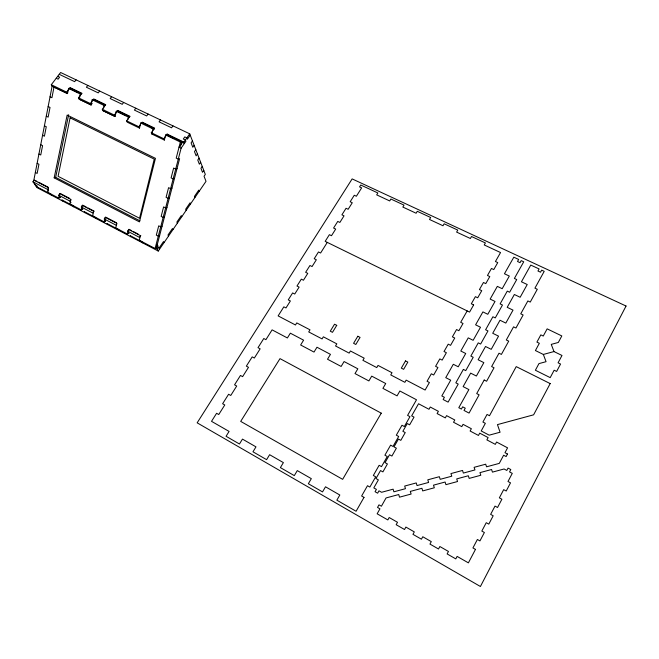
<?xml version="1.0" encoding="UTF-8"?>
<svg xmlns="http://www.w3.org/2000/svg" width="659" height="659" viewBox="0 0 659 659"><rect width="100%" height="100%" fill="white"/><g stroke="black" fill="none" stroke-linecap="round" stroke-linejoin="round"><path stroke-width="0.99" d="M68.569 88.421L80.324 94.064L81.823 93.718L70.085 88.092L68.569 88.421L67.523 93.619L54.005 87.103M54.17 177.864L67.152 115.07L155.458 158.341L139.444 221.885L54.17 177.864L55.653 177.37L139.906 220.823M55.653 177.37L68.651 114.691M50.051 96.791L51.937 97.705L54.038 86.922L52.143 86.008L33.856 180.121L48.511 187.757L47.605 192.28L58.717 198.095L59.664 193.565L70.9 199.422L69.928 203.96L81.238 209.875L82.68 209.323M80.324 94.064L79.245 99.27L91.074 104.962L92.169 103.356M36.278 186.53L37.044 187.634L158.259 251.063L206.012 181.324L204.051 176.266L205.32 174.421L189.718 133.826L60.628 72.498L51.287 84.739L52.069 86.115L67.482 93.537L66.732 92.178L70.151 87.639L81.897 93.265L78.479 97.829L79.204 99.188L91.033 104.888L92.186 99.756L93.669 99.394L105.621 105.119L104.155 105.498L92.186 99.756M81.238 209.875L82.235 205.328L93.669 211.284L92.647 215.839L104.147 221.861L105.555 221.276M103.578 108.101L104.155 105.498M116.231 111.289L128.414 117.129L129.848 116.734L117.681 110.901L116.231 111.289L115.053 116.519L103.01 110.712L104.468 110.333M104.147 221.861L105.209 217.297L116.841 223.36L115.753 227.923L127.459 234.044L128.826 233.443M127.83 119.658L128.414 117.129M91.033 104.888L90.332 103.537L93.743 98.941L105.704 104.666L102.285 109.287L102.969 110.638L115.012 116.437L114.353 115.103L117.763 110.448L129.93 116.281L126.61 120.852L127.245 122.187L139.51 128.093L140.713 123.027L142.122 122.615L154.511 128.554L153.119 128.975L140.713 123.027M127.459 234.044L128.571 229.472L140.408 235.642L139.263 240.222L155.096 248.501L156.43 247.858L179.619 158.638L178.276 159.132L176.208 158.127L180.36 142.047L181.711 141.586L180.492 146.306M181.711 141.586L167.015 134.543L165.64 134.988L164.363 140.07L151.883 134.049L153.119 128.975M155.096 248.501L181.126 148.143L185.904 141.323L185.385 140.005L183.301 139.016L184.784 136.899L186.868 137.888L187.387 139.214L190.229 135.153M467.182 310.924L460.682 322.309L463.022 323.462L458.886 330.719L456.547 329.558L452.395 336.848L454.735 338.018L450.567 345.341L448.219 344.163L444.026 351.519L446.374 352.705L442.164 360.102L439.817 358.9L435.583 366.33L437.93 367.533L433.68 374.996L431.324 373.785L427.057 381.281L429.404 382.5L425.113 390.046L406.15 380.119L404.881 382.319L390.746 374.913L392.023 372.73L378.027 365.416L376.75 367.582L362.887 360.316L364.172 358.166L350.431 350.983L349.155 353.117L335.546 345.983L336.831 343.866L323.355 336.815L322.062 338.915L308.709 331.922L309.994 329.829L296.764 322.902L295.471 324.986L278.131 315.9L283.848 306.839L285.981 307.951L290.38 300.974L288.247 299.87L292.629 292.934L294.754 294.029L299.112 287.11L296.987 286.022L301.32 279.152L303.453 280.232L307.769 273.378L305.644 272.307L309.944 265.495L312.061 266.557L316.345 259.77L314.219 258.715L318.478 251.96L320.603 253.015L327.292 242.388M157.237 244.769L157.839 245.889L156.512 247.825L158.259 251.063M159.025 248.122L163.514 241.565L164.058 242.594M203.788 170.442L202.511 172.296L200.954 168.276L202.239 166.406M200.665 162.312L199.364 164.19L197.758 160.046L199.067 158.16M195.814 149.675L194.479 151.586L196.135 155.845L197.453 153.942M140.804 235.461L139.469 237.38L127.64 231.21L128.975 229.299L131.709 230.716M194.141 145.334L192.807 147.262L191.102 142.871L192.453 140.935M182.765 141.842L179.042 147.138L181.126 148.143M180.895 141.751L184.421 143.44L183.894 142.13L189.718 133.826M116.8 223.821L115.91 225.09L104.279 219.019L105.621 217.124L116.355 222.717M164.363 140.07L163.803 138.752L167.114 134.09L183.894 142.13M172.946 125.861L171.579 127.797L159.074 121.841L160.45 119.922M151.883 134.049L151.29 132.731L154.601 128.093L142.212 122.162M139.51 128.093L138.892 126.767L140.556 124.46M148.069 114.04L146.693 115.951L134.42 110.102L135.795 108.208M82.762 209.29L81.312 207.033L82.663 205.171L86.181 207M70.974 202.634L69.986 201.119L70.875 199.883M123.637 102.433L122.253 104.311L110.193 98.578L111.577 96.7M60.274 197.543L58.742 195.253L60.093 193.408L69.599 198.367M48.642 190.978L47.605 189.438L48.502 188.219M99.633 91.024L98.249 92.886L86.403 87.252L87.787 85.406M51.517 195.212L50.776 194.117L36.237 186.513L32.95 181.793L34.301 179.973M76.057 79.83L74.665 81.667L59.236 74.319M159.635 235.543L158.3 236.161L156.315 235.139L158.728 225.815L160.714 226.836L162.056 226.226M164.495 216.836L163.16 217.421L161.158 216.399L163.605 206.91L165.623 207.923L166.958 207.354M169.445 197.791L168.103 198.343L166.084 197.329L168.58 187.658L170.615 188.672L171.958 188.136M174.487 178.391L173.144 178.918L171.101 177.905L173.638 168.061L175.698 169.066L177.04 168.564M58.717 198.095L60.183 197.576M543.346 354.451L553.988 351.56L561.987 355.473L558.074 362.821L560.554 364.04L556.633 371.437L554.153 370.21L550.207 377.632L535.388 370.243L538.955 363.611L546.056 361.684L543.346 354.451L535.413 350.547L539.342 343.281L536.912 342.095L540.825 334.871L543.255 336.049L547.151 328.857L561.806 335.933L558.321 342.458L551.262 344.377L553.988 351.56M57.737 76.296L59.631 77.194L58.124 79.171L56.229 78.264M70.892 89.014L77.202 92.038M120.152 112.631L125.358 115.127M151.652 127.731L154.305 128.999M168.547 135.836L172.955 137.945M165.64 134.988L180.36 142.047M126.61 120.852L138.892 126.767M151.29 132.731L163.803 138.752M51.287 84.739L66.732 92.178M78.479 97.829L90.332 103.537M102.285 109.287L114.353 115.103M48.156 106.544L50.026 107.458L48.14 117.129L46.278 116.206M44.417 125.795L46.27 126.717L44.417 136.224L42.571 135.293M40.743 144.708L42.571 145.639L40.751 154.98L38.922 154.049M37.126 163.308L38.939 164.239L37.151 173.424L35.339 172.485M35.158 180.426L36.888 181.324M38.609 182.222L48.091 187.156M87.935 207.915L94.089 211.119L92.746 212.997L81.312 207.033M133.53 231.663L138.077 234.036M156.529 245.206L157.839 245.889M32.95 181.793L47.605 189.438M58.742 195.253L69.986 201.119M34.565 184.116L37.192 186.25L35.405 185.311M155.804 248.254L157.106 248.937L158.432 247.01L159.577 249.143M62.564 200.987L61.839 199.899L73.001 205.74L73.701 206.819M84.929 212.692L84.245 211.621L95.596 217.561L96.255 218.623M104.279 219.019L105.638 221.243M107.681 224.595L107.038 223.541L118.579 229.579L119.197 230.625M127.64 231.21L128.909 233.401M130.82 236.705L130.218 235.667L141.957 241.804L142.533 242.841M168.515 236.079L167.987 235.032L172.444 228.541L172.955 229.596M117.763 110.448L118.414 111.799M177.378 223.137L176.876 222.067L181.291 215.625L181.785 216.704M186.167 210.303L185.681 209.216L190.056 202.824L190.533 203.928M167.114 134.09L167.666 135.408M194.883 197.576L194.413 196.464L198.754 190.138L199.207 191.258M70.093 117.846L58.091 176.315L139.568 218.261L154.247 159.124L70.093 117.846M626.05 306.023L480.411 586.502L197.156 422.831L352.145 178.902L626.05 306.023M475.485 549.384L468.392 562.86L457.124 556.402L455.797 558.898L447.131 553.931L448.458 551.451L439.85 546.517L438.515 548.996L429.948 544.079L431.283 541.616L422.773 536.747L421.43 539.194L412.962 534.342L414.305 531.895L405.886 527.076L404.544 529.515L396.166 524.712L397.509 522.29L389.189 517.521L387.838 519.935L377.146 513.798L379.946 508.814L377.533 507.438L378.991 504.852L381.404 506.227L386.059 497.949L398.736 494.53L399.511 497.174L411.109 494.052L410.318 491.408L421.908 488.286L422.707 490.922L434.314 487.792L433.498 485.156L445.105 482.026L445.929 484.662L457.552 481.531L456.712 478.895L468.318 475.765L469.175 478.401L480.806 475.263L479.941 472.635L491.565 469.505L492.446 472.124L504.086 468.986L506.812 470.444L508.064 468.079L510.791 469.537L509.539 471.91L512.274 473.368L507.99 481.49L510.519 482.849L506.219 491.021L503.682 489.645L499.357 497.85L501.894 499.234L497.553 507.488L495.008 506.087L490.634 514.374L493.187 515.783L488.797 524.119L486.243 522.702L481.828 531.072L484.381 532.497L479.941 540.924L477.388 539.482L472.931 547.942L475.485 549.384M550.183 383.596L533.609 414.824L497.454 424.61L500.074 432.222L489.184 435.171L481.202 430.961L485.354 423.325L482.907 422.04L487.042 414.453L489.497 415.722L516.228 366.618L550.183 383.596M507.479 454.026L506.137 456.555L503.624 455.229L499.275 463.384L486.564 466.811L485.691 464.2L474.101 467.33L474.958 469.941L463.359 473.071L462.519 470.452L450.937 473.574L451.769 476.202L440.187 479.324L439.364 476.696L427.798 479.818L428.605 482.446L417.032 485.568L416.233 482.94L404.684 486.054L405.458 488.69L393.893 491.803L393.126 489.176L381.586 492.289L378.991 490.823L377.648 493.187L375.062 491.721L376.404 489.357L373.818 487.899L378.373 479.876L375.984 478.533L380.523 470.567L382.904 471.893L387.418 463.952L385.037 462.634L389.527 454.735L391.907 456.053L396.372 448.186L393.991 446.884L398.44 439.067L400.812 440.36L405.236 432.576L402.863 431.291L407.27 423.548L409.643 424.824L414.025 417.114L411.653 415.845L418.539 403.753L428.993 409.28L430.261 407.031L438.392 411.323L437.123 413.58L445.303 417.905L446.571 415.64L454.792 419.981L453.532 422.254L461.794 426.628L463.055 424.347L471.366 428.729L470.114 431.019L478.467 435.442L479.719 433.144L488.121 437.576L486.877 439.891L495.329 444.355L496.573 442.032L507.57 447.84L504.975 452.7L507.479 454.026M484.192 380.021L476.696 393.596L479.109 394.84L469.06 413.078L464.018 410.442L465.262 408.185L462.659 406.825L461.407 409.074L458.796 407.715L468.879 389.568L463.137 386.611L470.658 373.118L476.391 376.042L483.846 362.631L478.121 359.748L485.518 346.486L491.227 349.336L498.55 336.148L492.718 333.273L499.992 320.241L505.815 323.083L513.015 310.117L507.199 307.316L514.349 294.499L520.157 297.267L527.233 284.523L521.442 281.788L530.767 265.075L539.095 268.946L537.958 271.014L540.512 272.2L541.657 270.141L544.219 271.335L534.927 288.156L537.307 289.276L530.248 302.086L527.867 300.941L520.742 313.841L523.131 314.994L515.948 328.025L513.559 326.856L506.31 339.978L508.707 341.156L501.4 354.41L499.003 353.208L491.63 366.552L494.036 367.771L486.606 381.248L484.192 380.021M463.368 369.402L455.83 382.846L458.219 384.073L448.112 402.122L443.145 399.527L444.397 397.286L441.818 395.944L450.69 380.194L445.756 377.648L453.31 364.279L458.236 366.791L465.724 353.496L460.806 351.016L468.236 337.869L473.137 340.316L480.502 327.251L475.6 324.829L482.907 311.905L487.792 314.294L495.024 301.443L490.148 299.087L497.331 286.377L502.199 288.7L509.316 276.063L504.448 273.765L513.822 257.191L518.666 259.448L517.521 261.491L520.042 262.661L521.195 260.618L523.724 261.796L514.382 278.452L516.73 279.564L509.629 292.242L507.273 291.121L500.115 303.898L502.471 305.035L495.255 317.926L492.891 316.773L485.601 329.764L487.973 330.933L480.625 344.047L478.253 342.869L470.847 356.074L473.22 357.277L465.748 370.622L463.368 369.402M364.007 497.372L356.091 511.26L336.856 500.165L339.822 495.016L325.505 486.795L322.531 491.911L308.346 483.731L311.328 478.656L297.291 470.592L294.301 475.625L280.388 467.602L283.386 462.61L269.622 454.702L266.607 459.661L252.965 451.794L255.98 446.868L242.471 439.108L239.448 444.001L226.062 436.283L229.093 431.423L211.523 421.332L216.597 413.292L218.755 414.519L224.777 404.964L222.618 403.745L228.607 394.263L230.757 395.466L236.705 386.026L234.555 384.831L240.469 375.457L242.619 376.643L248.501 367.318L246.351 366.14L252.199 356.881L254.341 358.043L260.148 348.825L258.007 347.672L263.789 338.52L265.923 339.665L272.101 329.862L287.382 337.96L290.355 333.182L303.601 340.176L300.636 344.986L314.013 352.079L316.971 347.235L330.464 354.361L327.515 359.229L341.14 366.453L344.089 361.552L357.837 368.809L355.003 373.571L368.892 380.935L371.717 376.132L385.729 383.53L382.912 388.365L397.064 395.861L399.873 390.993L416.504 399.774L407.591 415.401L409.956 416.669L404.338 426.538L401.965 425.261L396.314 435.179L398.679 436.464L392.995 446.456L390.622 445.154L384.897 455.204L387.27 456.514L381.503 466.63L379.131 465.303L373.332 475.477L375.712 476.811L369.872 487.059L367.491 485.708L361.618 496.013L364.007 497.372M473.648 304.919L469.562 312.094L325.175 241.351L329.385 234.678L331.502 235.708L335.695 229.06L333.578 228.039L337.754 221.424L339.871 222.437L344.023 215.847L341.914 214.834L346.049 208.277L348.158 209.282L352.277 202.75L350.168 201.753L354.27 195.253L356.379 196.242L361.651 187.873L359.542 186.892L360.737 185.006L377.862 192.963L376.676 194.866L389.708 200.937L390.886 199.018L404.033 205.13L402.847 207.058L416.117 213.236L417.287 211.292L430.673 217.511L429.495 219.463L442.996 225.757L444.166 223.788L457.783 230.115L456.621 232.1L470.369 238.5L471.531 236.507L485.395 242.949L484.241 244.959L500.543 252.554L495.436 261.508L497.743 262.595L493.78 269.572L491.457 268.477L487.471 275.47L489.785 276.574L485.782 283.609L483.459 282.505L479.431 289.565L481.754 290.685L477.709 297.786L475.386 296.657L471.325 303.791L473.648 304.919M405.524 360.893L401.323 368.126L403.637 369.328L407.83 362.088L405.524 360.893M381.256 413.168L342.647 479.34L240.692 421.389L280.001 358.628L381.256 413.168M357.821 336.247L353.578 343.306L355.819 344.468L360.061 337.4L357.821 336.247M336.741 325.348L332.482 332.334L330.274 331.189L334.541 324.212L336.741 325.348"/></g></svg>
